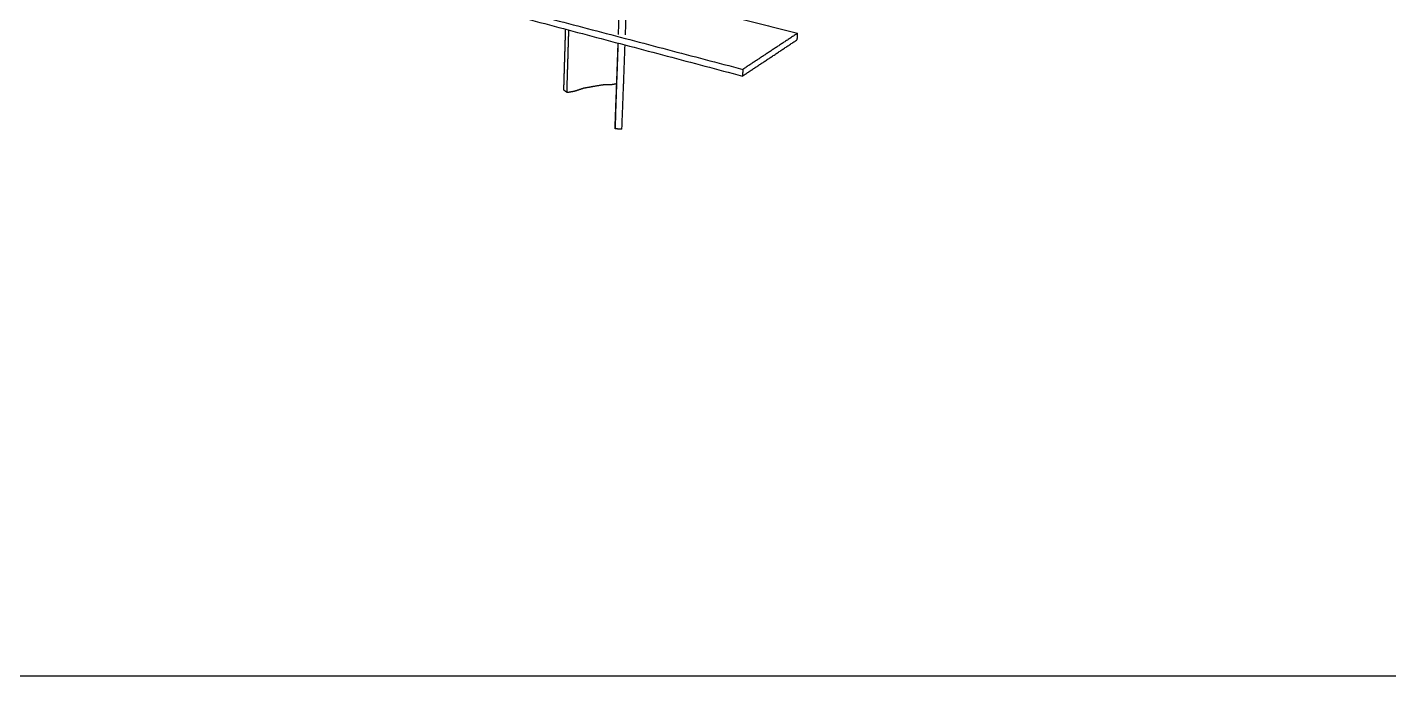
# Model space of a CAD drawing. Header units: millimetres. Extents: x -8049 to 6579, y -3942 to 2675.
# Drawn here: x -3274 to -811, y -3942 to -2769 of the extents above; entities that cross this region are included whole.
import ezdxf

# ---------------------------------------------------------------- set-up
doc = ezdxf.new("R2010")
doc.units = ezdxf.units.MM
doc.header["$MEASUREMENT"] = 0
doc.layers.add('Layer 02', color=1, linetype='Continuous', true_color=0xff0000)

msp = doc.modelspace()

# ---------------------------------------------------------------- linework, layer by layer
at = {"layer": 'Layer 02'}
msp.add_lwpolyline([(-8049.4, -3941.5), (3986.7, -3941.5), (3986.7, 2674.8), (-8049.4, 2674.8)], close=True, dxfattribs=at)
for points in [[(-3070.8, -2558.3, -11.6), (-2525.3, -2701.7, -11.6), (-1979.7, -2845.2, -11.6)], [(-2204.5, -2777.7, -11.6), (-2200.5, -2666.6, -11.6), (-2196.4, -2555.4, -11.6)], [(-2191.9, -2778.2, -11.6), (-2187.8, -2668.3, -11.6), (-2183.7, -2558.3, -11.6)], [(-3070.6, -2568.6, -11.6), (-2525.5, -2712.9, -11.6), (-1980.4, -2857.2, -11.6)], [(-2189.1, -2702.7, -11.6), (-2034.8, -2741.3, -11.6), (-1880.6, -2779.9, -11.6)], [(-2303.5, -2882.3, -11.6), (-2301.8, -2827.4, -11.6), (-2300.2, -2772.5, -11.6)], [(-2297.8, -2886.7, -11.6), (-2296.1, -2830.4, -11.6), (-2294.4, -2774.1, -11.6)], [(-2204.6, -2781.1, -11.6), (-2204.6, -2779.9, -11.6), (-2204.5, -2778.7, -11.6)], [(-2192, -2781.6, -11.6), (-2192, -2780.5, -11.6), (-2191.9, -2779.3, -11.6)], [(-1880.6, -2779.9, -11.6), (-1930.2, -2812.6, -11.6), (-1979.7, -2845.2, -11.6)], [(-1881.3, -2791.5, -11.6), (-1880.9, -2785.7, -11.6), (-1880.6, -2779.9, -11.6)], [(-2210.8, -2952.4, -11.6), (-2208, -2875, -11.6), (-2205.2, -2797.7, -11.6)], [(-2205.5, -2797.6, -11.6), (-2207.5, -2852.9, -11.6), (-2209.5, -2908.2, -11.6)], [(-2198.4, -2953, -11.6), (-2195.5, -2877, -11.6), (-2192.7, -2801, -11.6)], [(-1980.4, -2857.2, -11.6), (-1930.8, -2824.4, -11.6), (-1881.3, -2791.5, -11.6)], [(-1979.7, -2845.2, -11.6), (-1980, -2851.2, -11.6), (-1980.4, -2857.2, -11.6)], [(-2267.8, -2879.5, -11.6), (-2276, -2882.2, -11.6), (-2284.1, -2884.9, -11.6)], [(-2234.6, -2873.6, -11.6), (-2250.8, -2876.5, -11.6), (-2267.1, -2879.3, -11.6)], [(-2217.9, -2873.1, -11.6), (-2225.9, -2873.3, -11.6), (-2233.9, -2873.5, -11.6)], [(-2208.1, -2871.4, -11.6), (-2212.7, -2872.3, -11.6), (-2217.2, -2873.1, -11.6)], [(-2297.6, -2887.1, -11.6), (-2300.5, -2884.9, -11.6), (-2303.3, -2882.7, -11.6)], [(-2284.8, -2885.1, -11.6), (-2291, -2886.2, -11.6), (-2297.1, -2887.2, -11.6)], [(-2209.8, -2920.3, -11.6), (-2210.1, -2928, -11.6), (-2210.3, -2935.7, -11.6)], [(-2209.7, -2915, -11.6), (-2209.8, -2917.6, -11.6), (-2209.8, -2920.1, -11.6)], [(-2209.5, -2909.1, -11.6), (-2209.6, -2911.9, -11.6), (-2209.7, -2914.8, -11.6)], [(-2210.7, -2946.8, -11.6), (-2210.7, -2949.8, -11.6), (-2210.8, -2952.7, -11.6)], [(-2198.4, -2953.4, -11.6), (-2204.6, -2953.1, -11.6), (-2210.8, -2952.8, -11.6)], [(-2210.3, -2936.1, -11.6), (-2210.5, -2941.3, -11.6), (-2210.6, -2946.4, -11.6)]]:
    msp.add_open_spline(points, degree=2, dxfattribs=at)
for points, weights in [([(-2204.6, -2781.9, -11.6), (-2204.6, -2781.5, -11.6), (-2204.6, -2781.1, -11.6)], [6617.03210466, 6463.85836137, 6616.92385794]), ([(-2204.5, -2778.7, -11.6), (-2204.5, -2778.2, -11.6), (-2204.5, -2777.7, -11.6)], [6617.35860744, 6464.46255635, 6617.2323196]), ([(-2192, -2782.5, -11.6), (-2192, -2782.1, -11.6), (-2192, -2781.6, -11.6)], [6614.9654565, 6461.83949392, 6614.85720978]), ([(-2191.9, -2779.3, -11.6), (-2191.9, -2778.7, -11.6), (-2191.9, -2778.2, -11.6)], [6615.29195928, 6462.4436889, 6615.16567144]), ([(-2267.1, -2879.3, -11.6), (-2267.5, -2879.4, -11.6), (-2267.8, -2879.5, -11.6)], [1, 0.997462141284, 1]), ([(-2233.9, -2873.5, -11.6), (-2234.2, -2873.5, -11.6), (-2234.6, -2873.6, -11.6)], [1, 0.997109039887, 1]), ([(-2217.2, -2873.1, -11.6), (-2217.6, -2873.1, -11.6), (-2217.9, -2873.1, -11.6)], [1, 0.997100236432, 1]), ([(-2303.3, -2882.7, -11.6), (-2303.5, -2882.6, -11.6), (-2303.5, -2882.3, -11.6)], [5915.74905723, 5915.57007655, 6930.3996466]), ([(-2297.1, -2887.2, -11.6), (-2297.8, -2887.4, -11.6), (-2297.8, -2886.7, -11.6)], [6915.29080921, 4889.55071131, 6914.57488649]), ([(-2284.1, -2884.9, -11.6), (-2284.5, -2885, -11.6), (-2284.8, -2885.1, -11.6)], [1, 0.997470342272, 1]), ([(-2209.8, -2920.1, -11.6), (-2209.8, -2920.2, -11.6), (-2209.8, -2920.3, -11.6)], [6789.34451316, 6773.58038761, 6788.15771557]), ([(-2209.7, -2914.8, -11.6), (-2209.7, -2914.9, -11.6), (-2209.7, -2915, -11.6)], [6817.93478292, 6802.12779979, 6816.74798533]), ([(-2209.5, -2908.2, -11.6), (-2209.5, -2908.6, -11.6), (-2209.5, -2909.1, -11.6)], [1, 0.999997657451, 1]), ([(-2210.8, -2952.8, -11.6), (-2210.8, -2952.6, -11.6), (-2210.8, -2952.4, -11.6)], [1, 0.999977110641, 1]), ([(-2210.6, -2946.4, -11.6), (-2210.6, -2946.6, -11.6), (-2210.7, -2946.8, -11.6)], [6709.16134706, 6693.62863713, 6708.02702202]), ([(-2210.3, -2935.7, -11.6), (-2210.3, -2935.9, -11.6), (-2210.3, -2936.1, -11.6)], [6735.31813644, 6719.69564785, 6734.18381139]), ([(-2198.4, -2953.4, -11.6), (-2198.4, -2953.2, -11.6), (-2198.4, -2953, -11.6)], [1, 0.999886658721, 1])]:
    msp.add_rational_spline(points, weights, degree=2, dxfattribs=at)

doc.saveas('drawing.dxf')
